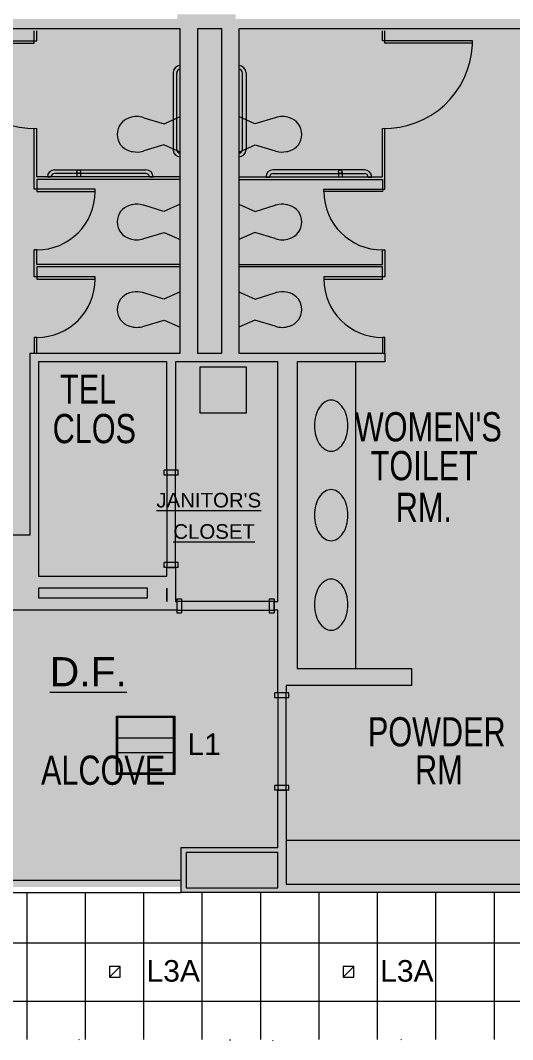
# Model space of a CAD drawing. Header units: inches. Extents: x 389 to 3083, y 11893 to 13691.
# Drawn here: x 2042.6 to 2244.8, y 12581 to 12999.6 of the extents above; entities that cross this region are included whole.
import ezdxf

# ---------------------------------------------------------------- set-up
doc = ezdxf.new("R2010")
doc.units = ezdxf.units.IN
doc.header["$MEASUREMENT"] = 0
for name, color, linetype, lineweight in [('X2$0$A-CLNG', 13, 'Continuous', 13), ('X2$0$A-CLNG-PATT', 13, 'Continuous', 13), ('X2$0$A-DETL', 90, 'Continuous', 13), ('X2$0$A-DETL-GENF', 92, 'Continuous', 9), ('X2$0$A-DOOR', 31, 'Continuous', 13), ('X2$0$A-DOOR-FRAM', 31, 'Continuous', 20), ('X2$0$A-Plmb', 7, 'Continuous', 9), ('X2$0$A-WALL', 113, 'Continuous', 13), ('X2$0$A-WALL-PATT', 111, 'Continuous', 13), ('X2$0$E-LITE-EQPM', 33, 'Continuous', 9), ('X2$0$E-LITE-EQPM-IDEN', 33, 'Continuous', 9), ('X2$0$I-WALL', 2, 'Continuous', 9), ('X2$0$Plaza America BA02$0$51', 7, 'Continuous', 9), ('X2$0$Plaza America_Tower 1_2nd Floor -REVIT_dwg', 8, 'Continuous', 9)]:
    doc.layers.add(name, color=color, linetype=linetype, lineweight=lineweight)
doc.styles.add('X2$0$Arial', font='arial.ttf', dxfattribs={"width": 0.75, "height": 12})
doc.styles.add('X2$0$Arial_1', font='arial.ttf', dxfattribs={"width": 1.000751, "height": 5.99525})
doc.styles.add('X2$0$Arial_2', font='arial.ttf', dxfattribs={"width": 1.000761, "height": 11.990375})
doc.styles.add('X2$0$Arial_3', font='arial.ttf', dxfattribs={"height": 8.851796})
pattern_1 = [(0, (-24941.6016, 0), (30.72, 7.68), [1.267, -21.773, 1.267, -21.773, -122.88]), (0, (-24941.6016, 0), (30.72, 7.68), [-46.08, 1.267, -44.813, 1.267, -21.773, -53.76]), (0, (-24941.6016, 0), (30.72, 7.68), [-115.2, 1.267, -14.093, 1.267, -37.133]), (120, (-24930.0816, 3.84), (-22.0110751, 22.7643004), [1.267, -21.773, 1.267, -21.773, -122.88]), (120, (-24930.0816, 3.84), (-22.0110751, 22.7643004), [-46.08, 1.267, -44.813, 1.267, -21.773, -53.76]), (120, (-24930.0816, 3.84), (-22.0110751, 22.7643004), [-115.2, 1.267, -14.093, 1.267, -37.133]), (240, (-24926.2416, 19.2), (-8.7089249, -30.4443004), [1.267, -21.773, 1.267, -21.773, -122.88]), (240, (-24926.2416, 19.2), (-8.7089249, -30.4443004), [-46.08, 1.267, -44.813, 1.267, -21.773, -53.76]), (240, (-24926.2416, 19.2), (-8.7089249, -30.4443004), [-115.2, 1.267, -14.093, 1.267, -37.133])]

# ---------------------------------------------------------------- blocks, each defined once
blk = doc.blocks.new('X2$0$Plaza America_Tower 1_2nd Floor -REVIT_dwg_Plaza America BA02$0$TOILET-5252974-FIRST FLOOR')
at = {"layer": 'X2$0$A-Plmb', "flags": 128}
for points in [[(27034.89, 12959.62), (27043.28, 12957.11), (27049.92, 12960.07)], [(27049.92, 12945.52), (27043.12, 12948.54), (27034.89, 12945.97)]]:
    blk.add_lwpolyline(points, dxfattribs=at)
at = {"layer": 'X2$0$A-Plmb'}
for centre, major_axis, start_param, end_param in [((27031.07, 12952.79), (7.09, 0), 1.852723, 3.141599), ((27032.03, 12951.65), (8.48, 0), 1.226022, 1.923817), ((27031.07, 12952.79), (7.09, 0), 3.141579, 4.430459), ((27030.86, 12950.77), (5.1, 0), 4.359289, 4.59949), ((27032.12, 12954.42), (8.91, 0), 4.504826, 4.985665), ((27033.5, 12949.65), (3.94, 0), 4.977343, 5.075012)]:
    blk.add_ellipse(centre, major_axis=major_axis, ratio=0.99924, start_param=start_param, end_param=end_param, dxfattribs=at)
blk = doc.blocks.new('X2$0$Plaza America_Tower 1_2nd Floor -REVIT_dwg_Plaza America BA02$0$TOILET-5252976-FIRST FLOOR')
at = {"layer": 'X2$0$A-Plmb', "flags": 128}
for points in [[(27049.92, 12888.13), (27043.12, 12885.1), (27034.89, 12887.68)], [(27034.89, 12874.03), (27043.28, 12876.53), (27049.92, 12873.58)]]:
    blk.add_lwpolyline(points, dxfattribs=at)
at = {"layer": 'X2$0$A-Plmb'}
for centre, major_axis, start_param, end_param in [((27031.07, 12880.85), (7.09, 0), 1.852726, 3.141606), ((27030.86, 12882.87), (5.1, 0), 1.683696, 1.923896), ((27032.12, 12879.22), (8.91, 0), 1.297521, 1.778359), ((27033.5, 12883.99), (3.94, 0), 1.208173, 1.305842), ((27031.07, 12880.85), (-7.09, 0), 6.283179, 7.572055), ((27032.03, 12882), (8.48, 0), 4.359369, 5.057163)]:
    blk.add_ellipse(centre, major_axis=major_axis, ratio=0.99924, start_param=start_param, end_param=end_param, dxfattribs=at)
blk = doc.blocks.new('X2$0$Plaza America_Tower 1_2nd Floor -REVIT_dwg_Plaza America BA02$0$TOILET-5252977-FIRST FLOOR')
at = {"layer": 'X2$0$A-Plmb', "flags": 128}
for points in [[(27049.92, 12924.1), (27043.12, 12921.07), (27034.89, 12923.65)], [(27034.89, 12910), (27043.28, 12912.5), (27049.92, 12909.55)]]:
    blk.add_lwpolyline(points, dxfattribs=at)
at = {"layer": 'X2$0$A-Plmb'}
for centre, major_axis, start_param, end_param in [((27031.07, 12916.82), (7.09, 0), 1.852726, 3.141606), ((27030.86, 12918.85), (5.1, 0), 1.683696, 1.923896), ((27032.12, 12915.19), (8.91, 0), 1.297521, 1.778359), ((27033.5, 12919.97), (3.94, 0), 1.208173, 1.305842), ((27031.07, 12916.82), (-7.09, 0), 6.283179, 7.572055), ((27032.03, 12917.97), (8.48, 0), 4.359369, 5.057163)]:
    blk.add_ellipse(centre, major_axis=major_axis, ratio=0.99924, start_param=start_param, end_param=end_param, dxfattribs=at)
blk = doc.blocks.new('X2$0$Plaza America_Tower 1_2nd Floor -REVIT_dwg_Plaza America BA02$0$TOILET-5252978-FIRST FLOOR')
at = {"layer": 'X2$0$A-Plmb', "flags": 128}
for points in [[(27088.95, 12959.62), (27080.56, 12957.11), (27073.92, 12960.07)], [(27073.92, 12945.52), (27080.72, 12948.54), (27088.95, 12945.97)]]:
    blk.add_lwpolyline(points, dxfattribs=at)
at = {"layer": 'X2$0$A-Plmb'}
for centre, major_axis, start_param, end_param in [((27091.81, 12951.65), (8.48, 0), 1.217776, 1.91557), ((27092.77, 12952.79), (-7.09, 0), 3.141586, 4.430463), ((27092.77, 12952.79), (7.09, 0), 4.994319, 6.283199), ((27090.35, 12949.65), (3.94, 0), 4.349766, 4.447435), ((27091.72, 12954.42), (8.91, 0), 4.439113, 4.919952), ((27092.98, 12950.77), (5.1, 0), 4.825288, 5.065489)]:
    blk.add_ellipse(centre, major_axis=major_axis, ratio=0.99924, start_param=start_param, end_param=end_param, dxfattribs=at)
blk = doc.blocks.new('X2$0$Plaza America_Tower 1_2nd Floor -REVIT_dwg_Plaza America BA02$0$TOILET-5252980-FIRST FLOOR')
at = {"layer": 'X2$0$A-Plmb', "flags": 128}
for points in [[(27073.92, 12888.13), (27080.72, 12885.1), (27088.95, 12887.68)], [(27088.95, 12874.03), (27080.56, 12876.53), (27073.92, 12873.58)]]:
    blk.add_lwpolyline(points, dxfattribs=at)
at = {"layer": 'X2$0$A-Plmb'}
for centre, major_axis, start_param, end_param in [((27090.35, 12883.99), (3.94, 0), 1.83575, 1.933419), ((27091.72, 12879.22), (8.91, 0), 1.363234, 1.844072), ((27092.98, 12882.87), (5.1, 0), 1.217696, 1.457897), ((27092.77, 12880.85), (7.09, 0), 6.283172, 7.572052), ((27092.77, 12880.85), (7.09, 0), 4.994315, 6.283192), ((27091.81, 12882), (8.48, 0), 4.367615, 5.065409)]:
    blk.add_ellipse(centre, major_axis=major_axis, ratio=0.99924, start_param=start_param, end_param=end_param, dxfattribs=at)
blk = doc.blocks.new('X2$0$Plaza America_Tower 1_2nd Floor -REVIT_dwg_Plaza America BA02$0$TOILET-5252981-FIRST FLOOR')
at = {"layer": 'X2$0$A-Plmb', "flags": 128}
for points in [[(27073.92, 12924.1), (27080.72, 12921.07), (27088.95, 12923.65)], [(27088.95, 12910), (27080.56, 12912.5), (27073.92, 12909.55)]]:
    blk.add_lwpolyline(points, dxfattribs=at)
at = {"layer": 'X2$0$A-Plmb'}
for centre, major_axis, start_param, end_param in [((27090.35, 12919.97), (3.94, 0), 1.83575, 1.933419), ((27091.72, 12915.19), (8.91, 0), 1.363234, 1.844072), ((27092.98, 12918.85), (5.1, 0), 1.217696, 1.457897), ((27092.77, 12916.82), (7.09, 0), 6.283172, 7.572052), ((27092.77, 12916.82), (7.09, 0), 4.994315, 6.283192), ((27091.81, 12917.97), (8.48, 0), 4.367615, 5.065409)]:
    blk.add_ellipse(centre, major_axis=major_axis, ratio=0.99924, start_param=start_param, end_param=end_param, dxfattribs=at)
blk = doc.blocks.new('X2$0$Plaza America_Tower 1_2nd Floor -REVIT_dwg-5250115-FIRST FLOOR')
at = {"layer": 'X2$0$A-Plmb'}
for p, q in [((27046.92, 12978.06), (27046.92, 12946.56)), ((27048.42, 12946.56), (27048.42, 12978.06)), ((27075.42, 12946.56), (27075.42, 12978.06)), ((27076.92, 12978.06), (27076.92, 12946.56)), ((26998.28, 12938.22), (27035.78, 12938.22)), ((27035.78, 12936.72), (26998.28, 12936.72)), ((27007.46, 12937.47), (27007.46, 12935.31)), ((27008.96, 12937.47), (27008.96, 12935.31)), ((27125.56, 12938.22), (27088.06, 12938.22)), ((27088.06, 12936.72), (27125.56, 12936.72)), ((27114.88, 12937.47), (27114.88, 12935.31)), ((27116.38, 12937.47), (27116.38, 12935.31)), ((26996.78, 12935.22), (26995.28, 12935.22)), ((27038.78, 12935.22), (27037.28, 12935.22)), ((27085.06, 12935.22), (27086.56, 12935.22)), ((27127.06, 12935.22), (27128.56, 12935.22)), ((27121.92, 12859.37), (27121.92, 12733.41)), ((27093.42, 12662.84), (27193.92, 12662.84))]:
    blk.add_line(p, q, dxfattribs=at)
at = {"layer": 'X2$0$A-Plmb', "flags": 128}
for points in [[(26953.93, 12990.26), (26989.92, 12990.26), (26989.92, 12995.26)], [(26953.93, 12989.52), (26953.93, 12991.26), (26990.92, 12991.26), (26990.92, 12995.26)], [(27169.92, 12989.52), (27169.92, 12991.26), (27132.92, 12991.26), (27132.92, 12995.26)], [(27169.92, 12990.26), (27133.92, 12990.26), (27133.92, 12995.26)], [(27049.92, 12934.31), (26990.92, 12934.31), (26990.92, 12929.31), (27014.92, 12929.31), (27014.92, 12930.31), (26989.92, 12930.31), (26989.92, 12955.25)], [(27049.92, 12935.31), (26990.92, 12935.31), (26990.92, 12955.26)], [(27073.92, 12935.31), (27132.92, 12935.31), (27132.92, 12955.26)], [(27073.92, 12934.31), (27132.92, 12934.31), (27132.92, 12929.31), (27108.92, 12929.31), (27108.92, 12930.31), (27133.92, 12930.31), (27133.92, 12955.25)], [(27049.92, 12898.34), (26990.92, 12898.34), (26990.92, 12893.34), (27014.92, 12893.34), (27014.92, 12894.34), (26989.92, 12894.34), (26989.92, 12905.33)], [(27049.92, 12899.34), (26990.92, 12899.34), (26990.92, 12905.33), (26989.92, 12905.33)], [(27073.92, 12899.34), (27132.92, 12899.34), (27132.92, 12905.33), (27133.92, 12905.33)], [(27133.92, 12905.33), (27133.92, 12894.34), (27108.92, 12894.34), (27108.92, 12893.34), (27132.92, 12893.34), (27132.92, 12898.34), (27073.92, 12898.34)], [(26990.92, 12862.87), (26990.92, 12869.36), (26989.92, 12869.36), (26989.92, 12862.87)], [(27133.92, 12862.87), (27133.92, 12869.36), (27132.92, 12869.36), (27132.92, 12862.87)]]:
    blk.add_lwpolyline(points, dxfattribs=at)
blk.add_lwpolyline([(27058.01, 12857.32), (27077.01, 12857.32), (27077.01, 12838.34), (27058.01, 12838.34)], close=True, dxfattribs=at)
at = {"layer": 'X2$0$A-Plmb'}
for centre in [(27008.21, 12937.47), (27115.63, 12937.47)]:
    blk.add_circle(centre, 0.75, dxfattribs=at)
for centre, radius, start, end in [((27049.92, 12978.06), 3, 90, 180), ((27049.92, 12978.06), 1.5, 90, 180), ((27073.92, 12978.06), 3, 0, 90), ((27073.92, 12978.06), 1.5, 360, 90), ((27049.92, 12946.56), 3, 180, 270), ((27049.92, 12946.56), 1.5, 180, 270), ((27073.92, 12946.56), 3, 270, 360), ((27073.92, 12946.56), 1.5, 270, 0), ((26998.28, 12935.22), 3, 90, 180), ((26998.28, 12935.22), 1.5, 90, 180), ((27035.78, 12935.22), 3, 0, 90), ((27035.78, 12935.22), 1.5, 360, 90), ((27088.06, 12935.22), 3, 90, 180), ((27088.06, 12935.22), 1.5, 90, 180), ((27125.56, 12935.22), 3, 0, 90), ((27125.56, 12935.22), 1.5, 360, 90)]:
    blk.add_arc(centre, radius, start, end, dxfattribs=at)
for centre, major_axis, start_param, end_param in [((26989.92, 12991.26), (36.04, 0), 3.190166, 4.740138), ((27133.92, 12991.26), (36.04, 0), 4.68464, 6.234612), ((26990.92, 12929.31), (24, 0), 4.712389, 6.283185), ((27132.92, 12929.31), (24, 0), 3.141593, 4.712389), ((26990.92, 12893.34), (24, 0), 4.712389, 6.283185), ((27132.92, 12893.34), (24, 0), 3.141593, 4.712389), ((27111.87, 12839), (4.61, 0), 1.570796, 2.134571), ((27111.87, 12839), (4.61, 0), 1.007022, 1.570796), ((27116.48, 12834.34), (11.32, 0), 2.56159, 2.876594), ((27113.66, 12836.19), (7.94, 0), 2.134571, 2.56159), ((27110.09, 12836.19), (7.94, 0), 0.580003, 1.007022), ((27107.26, 12834.34), (11.32, 0), 0.264999, 0.580003), ((27120.96, 12833.12), (15.96, 0), 2.876594, 3.141593), ((27102.79, 12833.12), (15.96, 0), 0, 0.264999), ((27120.96, 12833.12), (15.96, 0), 3.141593, 3.406592), ((27102.79, 12833.12), (15.96, 0), 6.018186, 6.283185), ((27116.48, 12831.91), (11.32, 0), 3.406592, 3.721596), ((27107.26, 12831.91), (11.32, 0), 5.703182, 6.018186), ((27113.66, 12830.06), (7.94, 0), 3.721596, 4.148614), ((27111.87, 12827.24), (4.61, 0), 4.148614, 4.712389), ((27111.87, 12827.24), (4.61, 0), 4.712389, 5.276164), ((27110.09, 12830.06), (7.94, 0), 5.276164, 5.703182), ((27113.66, 12799.45), (7.94, 0), 2.134571, 2.56159), ((27111.87, 12802.27), (4.61, 0), 1.570796, 2.134571), ((27111.87, 12802.27), (4.61, 0), 1.007022, 1.570796), ((27110.09, 12799.45), (7.94, 0), 0.580003, 1.007022), ((27116.48, 12797.6), (11.32, 0), 2.56159, 2.876594), ((27107.26, 12797.6), (11.32, 0), 0.264999, 0.580003), ((27120.96, 12796.39), (15.96, 0), 2.876594, 3.141593), ((27102.79, 12796.39), (15.96, 0), 0, 0.264999), ((27120.96, 12796.39), (15.96, 0), 3.141593, 3.406592), ((27102.79, 12796.39), (15.96, 0), 6.018186, 6.283185), ((27116.48, 12795.17), (11.32, 0), 3.406592, 3.721596), ((27107.26, 12795.17), (11.32, 0), 5.703182, 6.018186), ((27113.66, 12793.32), (7.94, 0), 3.721596, 4.148614), ((27111.87, 12790.51), (4.61, 0), 4.148614, 4.712389), ((27111.87, 12790.51), (4.61, 0), 4.712389, 5.276164), ((27110.09, 12793.32), (7.94, 0), 5.276164, 5.703182), ((27113.66, 12762.72), (7.94, 0), 2.134571, 2.56159), ((27111.87, 12765.54), (4.61, 0), 1.570796, 2.134571), ((27111.87, 12765.54), (4.61, 0), 1.007022, 1.570796), ((27110.09, 12762.72), (7.94, 0), 0.580003, 1.007022), ((27116.48, 12760.87), (11.32, 0), 2.56159, 2.876594), ((27107.26, 12760.87), (11.32, 0), 0.264999, 0.580003), ((27120.96, 12759.65), (15.96, 0), 2.876594, 3.141593), ((27102.79, 12759.65), (15.96, 0), 0, 0.264999), ((27120.96, 12759.65), (15.96, 0), 3.141593, 3.406592), ((27102.79, 12759.65), (15.96, 0), 6.018186, 6.283185), ((27116.48, 12758.44), (11.32, 0), 3.406592, 3.721596), ((27113.66, 12756.59), (7.94, 0), 3.721596, 4.148614), ((27110.09, 12756.59), (7.94, 0), 5.276164, 5.703182), ((27107.26, 12758.44), (11.32, 0), 5.703182, 6.018186), ((27111.87, 12753.77), (4.61, 0), 4.148614, 4.712389), ((27111.87, 12753.77), (4.61, 0), 4.712389, 5.276164)]:
    blk.add_ellipse(centre, major_axis=major_axis, ratio=0.99924, start_param=start_param, end_param=end_param, dxfattribs=at)
for name in ['X2$0$Plaza America_Tower 1_2nd Floor -REVIT_dwg_Plaza America BA02$0$TOILET-5252974-FIRST FLOOR', 'X2$0$Plaza America_Tower 1_2nd Floor -REVIT_dwg_Plaza America BA02$0$TOILET-5252978-FIRST FLOOR', 'X2$0$Plaza America_Tower 1_2nd Floor -REVIT_dwg_Plaza America BA02$0$TOILET-5252977-FIRST FLOOR', 'X2$0$Plaza America_Tower 1_2nd Floor -REVIT_dwg_Plaza America BA02$0$TOILET-5252981-FIRST FLOOR', 'X2$0$Plaza America_Tower 1_2nd Floor -REVIT_dwg_Plaza America BA02$0$TOILET-5252976-FIRST FLOOR', 'X2$0$Plaza America_Tower 1_2nd Floor -REVIT_dwg_Plaza America BA02$0$TOILET-5252980-FIRST FLOOR']:
    blk.add_blockref(name, (0, 0))
at = {"layer": 'X2$0$Plaza America BA02$0$51', "attachment_point": 1, "line_spacing_factor": 0.938532}
for s, insert, char_height, width, style in [('TEL', (27000.49, 12854.16), 12, 27.2308, 'X2$0$Arial'), ('CLOS', (26997.47, 12837.96), 12, 40.4069, 'X2$0$Arial'), ("WOMEN'S", (27121.63, 12838.69), 12, 71.2977, 'X2$0$Arial'), ('TOILET', (27128.13, 12822.75), 12, 51.9727, 'X2$0$Arial'), ("\\LJANITOR'S", (27040.09, 12805.56), 5.9953, 51.1289, 'X2$0$Arial_1'), ('RM.', (27138.45, 12805.61), 12, 27.0844, 'X2$0$Arial'), ('\\LCLOSET', (27047.04, 12792.68), 5.995, 39.8644, 'X2$0$Arial_1'), ('\\LD.F.', (26996.28, 12738.08), 11.99, 37.5954, 'X2$0$Arial_2'), ('POWDER', (27126.99, 12713.41), 12, 66.9057, 'X2$0$Arial'), ('ALCOVE', (26992.69, 12697.64), 12, 60.3176, 'X2$0$Arial'), ('RM', (27146.39, 12697.8), 12, 22.9851, 'X2$0$Arial')]:
    blk.add_mtext(s, dxfattribs=dict(at, insert=insert, char_height=char_height, width=width, style=style))
blk = doc.blocks.new('X2$0$Single Flush - OTJ_SOLIDFLUSH_ALUM-4757488-FIRST FLOOR')
at = {"layer": 'X2$0$A-DOOR-FRAM'}
for p, q in [((-20, -2.875), (-20, 2.875)), ((-20, 2.875), (-18, 2.875)), ((-18, -2.875), (-18, 2.875)), ((18.000004, -2.875), (18.000004, 2.875)), ((18.000004, 2.875), (20.000004, 2.875)), ((20.000004, -2.875), (20.000004, 2.875)), ((-20, -2.875), (-18, -2.875)), ((18.000004, -2.875), (20.000004, -2.875))]:
    blk.add_line(p, q, dxfattribs=at)
blk = doc.blocks.new('X2$0$Single Flush - OTJ_SOLIDFLUSH_ALUM-4758954-FIRST FLOOR')
at = {"layer": 'X2$0$A-DOOR-FRAM'}
for p, q in [((-20, 2.875), (-20, -2.875)), ((-20, 2.875), (-18, 2.875)), ((-18, 2.875), (-18, -2.875)), ((18.000004, 2.875), (18.000004, -2.875)), ((18.000004, 2.875), (20.000004, 2.875)), ((20.000004, 2.875), (20.000004, -2.875)), ((-20, -2.875), (-18, -2.875)), ((18.000004, -2.875), (20.000004, -2.875))]:
    blk.add_line(p, q, dxfattribs=at)
blk = doc.blocks.new('X2$0$L-Ceiling Light - Linear Box - 2_x2_-4960925-FIRST FLOOR')
at = {"layer": 'X2$0$E-LITE-EQPM'}
for p, q in [((-12, -12), (-12, 12)), ((-12, 12), (12, 12)), ((-12, -12), (-12, 12)), ((-12, 12), (12, 12)), ((-11.5, -11.5), (-11.5, 11.5)), ((-11.5, 11.5), (11.5, 11.5)), ((11.5, 11.5), (-11.5, 11.5)), ((-11.5, 11.5), (-11.5, -11.5)), ((11.5, 11.5), (11.5, -11.5)), ((11.5, -11.5), (11.5, 11.5)), ((12, 12), (12, -12)), ((12, 12), (12, -12)), ((-12, 3), (12, 3)), ((-12, -3), (12, -3)), ((12, -12), (-12, -12)), ((12, -12), (-12, -12)), ((11.5, -11.5), (-11.5, -11.5)), ((-11.5, -11.5), (11.5, -11.5))]:
    blk.add_line(p, q, dxfattribs=at)
blk = doc.blocks.new('X2$0$L-Recessed Square Downlight - 4_  black trim-5264487-FIRST FLOOR')
at = {"layer": 'X2$0$E-LITE-EQPM'}
for p, q in [((-2.1875, -2.1875), (-2.1875, 2.1875)), ((-2.1875, 2.1875), (2.1875, 2.1875)), ((-2.1875, 2.1875), (2.1875, -2.1875)), ((2.1875, 2.1875), (2.1875, -2.1875)), ((2.1875, -2.1875), (-2.1875, -2.1875))]:
    blk.add_line(p, q, dxfattribs=at)

msp = doc.modelspace()

# ---------------------------------------------------------------- hatches: boundary and pattern name
at = {"layer": 'X2$0$A-DETL-GENF'}
h = msp.add_hatch(color=256, dxfattribs=at)
h.paths.add_polyline_path([(2305, 12643.67), (2345, 12643.67), (2345, 12644.86), (2346.69, 12644.86), (2346.69, 12862.26), (2256.94, 12862.26), (2256.94, 12644.86), (2305, 12644.86)], flags=0)
h.paths.add_polyline_path([(2038.72, 12643.67), (2108.72, 12643.67), (2108.72, 12659.84), (2148.32, 12659.84), (2148.32, 12683.41), (2151.82, 12683.41), (2151.82, 12644.86), (2252.31, 12644.86), (2252.31, 12726.41), (2248.31, 12726.41), (2248.31, 12733.41), (2252.31, 12733.41), (2252.31, 12916.76), (2312.12, 12916.76), (2312.12, 12996.11), (2132.32, 12996.11), (2132.32, 12862.87), (2192.32, 12862.87), (2192.32, 12859.37), (2156.32, 12859.37), (2156.32, 12733.41), (2203.32, 12733.41), (2203.32, 12726.41), (2151.82, 12726.41), (2151.82, 12723.41), (2148.32, 12723.41), (2148.32, 12757.39), (2146.82, 12757.39), (2146.82, 12760.89), (2148.32, 12760.89), (2148.32, 12859.37), (2106.32, 12859.37), (2106.32, 12814.88), (2102.82, 12814.88), (2102.82, 12859.37), (2050.08, 12859.37), (2050.08, 12771.38), (2102.82, 12771.38), (2102.82, 12774.88), (2106.32, 12774.88), (2106.32, 12760.89), (2106.82, 12760.89), (2106.82, 12757.39), (2038.72, 12757.36), (2038.72, 12734.57), (2035.22, 12734.57), (2035.22, 12757.36), (2034.58, 12757.39), (2034.58, 12784.36), (2030.07, 12784.36), (2030.07, 12788.36), (2046.58, 12788.36), (2046.58, 12862.87), (2108.32, 12862.87), (2108.32, 12996.11), (1958.83, 12996.11), (1958.83, 12815.84), (1953.83, 12815.84), (1953.83, 12788.36), (1990.07, 12788.36), (1990.07, 12784.36), (1953.83, 12784.36), (1953.83, 12765.13), (1941.83, 12765.13), (1941.83, 12692.32), (2035.22, 12692.32), (2035.22, 12694.57), (2038.72, 12694.57), (2038.72, 12645.98)], flags=0)
h.paths.add_polyline_path([(2110.72, 12643.67), (2148.32, 12643.67), (2148.32, 12657.84), (2110.72, 12657.84), (2110.72, 12644.86)], flags=0)
h.paths.add_polyline_path([(2351.69, 12644.86), (2354.35, 12644.86), (2354.35, 12862.26), (2351.31, 12862.26), (2351.31, 12644.86)], flags=0)
h.paths.add_polyline_path([(2358.98, 12644.86), (2364.95, 12644.86), (2364.95, 12862.26), (2358.98, 12862.26), (2358.98, 12676.51)], flags=0)
h.paths.add_polyline_path([(1869.23, 12645.98), (1938.33, 12645.98), (1938.33, 12765.13), (1838.75, 12765.13), (1838.75, 12732.42), (1833.75, 12732.42), (1833.75, 12690.92), (1838.75, 12690.92), (1838.75, 12645.98), (1853.08, 12645.98)], flags=0)
h.paths.add_polyline_path([(1941.83, 12645.98), (2035.22, 12645.98), (2035.22, 12656.84), (1941.83, 12656.84), (1941.83, 12646.14)], flags=0)
h.paths.add_polyline_path([(2035.22, 12660.34), (2035.22, 12688.82), (1941.83, 12688.82), (1941.83, 12660.34), (2004.05, 12660.34)], flags=0)
h.paths.add_polyline_path([(2094.83, 12762.39), (2094.83, 12766.38), (2050.08, 12766.38), (2050.08, 12762.39), (2090.96, 12762.39)], flags=0)
h.paths.add_polyline_path([(1156.86, 12767.11), (1169.11, 12767.11), (1169.11, 12996.11), (1153.75, 12996.11), (1153.75, 12767.11)], flags=0)
h.paths.add_polyline_path([(1260.35, 12767.11), (1263.73, 12767.11), (1263.73, 12996.11), (1217.82, 12996.11), (1217.82, 12999.11), (1177.82, 12999.11), (1177.82, 12996.11), (1173.73, 12996.11), (1173.75, 12767.11), (1260.06, 12767.11)], flags=0)
h.paths.add_polyline_path([(1395.67, 12767.11), (1498.22, 12767.11), (1498.22, 12789.09), (1560.47, 12789.09), (1560.47, 12843.66), (1521.09, 12843.66), (1521.09, 12913.61), (1560.47, 12913.61), (1560.47, 12971.12), (1497.72, 12971.12), (1497.72, 12990.11), (1432.7, 12990.11), (1432.7, 12915.83), (1371.25, 12915.83), (1371.25, 12767.11), (1394.42, 12767.11)], flags=0)
h.paths.add_polyline_path([(1301.73, 12767.11), (1367.25, 12767.11), (1367.25, 12813.56), (1291.54, 12813.56), (1291.54, 12767.11), (1299.98, 12767.11)], flags=0)
h.paths.add_polyline_path([(1520.2, 12767.11), (1560.47, 12767.11), (1560.47, 12785.09), (1502.22, 12785.09), (1502.22, 12767.11)], flags=0)
h.paths.add_polyline_path([(1288.04, 12767.11), (1288.04, 12813.56), (1268.35, 12813.56), (1268.35, 12767.11)], flags=0)
h.paths.add_polyline_path([(1838.75, 12775.13), (1939.83, 12775.13), (1939.83, 12878.23), (1838.75, 12878.23), (1838.75, 12849.04), (1833.75, 12849.04), (1833.75, 12807.54), (1838.75, 12807.54), (1838.75, 12794.48)], flags=0)
h.paths.add_polyline_path([(1671.14, 12776.11), (1671.75, 12776.11), (1671.75, 12808.86), (1677.75, 12808.86), (1677.75, 12850.36), (1671.75, 12850.36), (1671.75, 12878.07), (1582.22, 12878.07), (1582.22, 12776.11), (1670.51, 12776.11)], flags=0)
h.paths.add_polyline_path([(1578.72, 12776.11), (1578.72, 12990.11), (1570.47, 12990.11), (1570.47, 12776.11)], flags=0)
h.paths.add_polyline_path([(1270.14, 12817.56), (1367.25, 12817.56), (1367.25, 12937.11), (1371.25, 12937.11), (1371.25, 12921.83), (1426.7, 12921.83), (1426.7, 12990.11), (1408.22, 12990.11), (1408.22, 12980.62), (1371.25, 12980.62), (1371.25, 12977.11), (1367.25, 12977.11), (1367.25, 12996.11), (1350.25, 12996.11), (1350.25, 12999.11), (1310.25, 12999.11), (1310.25, 12996.11), (1268.35, 12996.11), (1268.35, 12817.56)], flags=0)
h.paths.add_polyline_path([(1560.47, 12847.66), (1560.47, 12909.61), (1525.09, 12909.61), (1525.09, 12847.66), (1552.77, 12847.66)], flags=0)
h.paths.add_polyline_path([(2125.32, 12862.87), (2125.32, 12996.11), (2115.32, 12996.11), (2115.32, 12862.87)], flags=0)
h.paths.add_polyline_path([(2256.94, 12866.89), (2329.12, 12866.89), (2329.12, 12996.11), (2320.12, 12996.11), (2320.12, 12912.76), (2256.94, 12912.76), (2256.94, 12885.78)], flags=0)
h.paths.add_polyline_path([(1582.22, 12882.07), (1671.75, 12882.07), (1671.75, 12911.36), (1677.75, 12911.36), (1677.75, 12952.86), (1671.75, 12952.86), (1671.75, 12984.11), (1673.75, 12984.11), (1673.75, 12990.11), (1582.22, 12990.11), (1582.22, 12909.73)], flags=0)
h.paths.add_polyline_path([(1840.22, 12882.23), (1939.83, 12882.23), (1939.83, 12986.11), (1838.75, 12986.11), (1838.75, 12957.77), (1833.75, 12957.77), (1833.75, 12916.27), (1838.75, 12916.27), (1838.75, 12882.23)], flags=0)
h.paths.add_polyline_path([(1501.72, 12975.12), (1560.47, 12975.12), (1560.47, 12990.11), (1501.72, 12990.11)], flags=0)
h.paths.add_polyline_path([(1371.25, 12985.62), (1392.72, 12985.62), (1392.72, 12988.61), (1371.25, 12988.61)], flags=0)
h.paths.add_polyline_path([(1392.72, 12993.61), (1392.72, 12999.11), (1371.25, 12999.11), (1371.25, 12993.61), (1375.42, 12993.61)], flags=0)
at = {"layer": 'X2$0$A-WALL-PATT'}
for points in [[(1958.83, 12996.11), (2107.08, 12996.11), (2107.08, 13000.11), (1958.83, 13000.11)], [(2115.32, 12996.11), (2131.12, 12996.11), (2131.12, 13002.11), (2107.08, 13002.11), (2107.08, 12996.11), (2108.32, 12996.11)], [(2132.32, 12996.11), (2348.39, 12996.11), (2348.39, 13000.11), (2131.12, 13000.11), (2131.12, 12996.11)], [(2108.32, 12862.87), (2115.32, 12862.87), (2115.32, 12996.11), (2108.32, 12996.11), (2108.32, 12912.46)], [(2132.32, 12862.87), (2132.32, 12996.11), (2125.32, 12996.11), (2125.32, 12862.87)], [(2046.58, 12788.36), (2050.08, 12788.36), (2050.08, 12862.87), (2046.58, 12862.87), (2046.58, 12794.48)], [(2125.32, 12859.37), (2192.32, 12859.37), (2192.32, 12862.87), (2050.08, 12862.87), (2050.08, 12859.37), (2115.32, 12859.37)], [(2156.32, 12726.41), (2156.32, 12859.37), (2148.32, 12859.37), (2148.32, 12726.41), (2151.82, 12726.41)], [(2035.22, 12757.36), (2050.08, 12757.39), (2050.08, 12784.36), (2034.58, 12784.36), (2034.58, 12757.36)], [(2090.96, 12766.38), (2102.82, 12766.38), (2102.82, 12771.38), (2050.08, 12771.38), (2050.08, 12766.38)], [(2102.82, 12757.39), (2102.83, 12757.39), (2102.82, 12766.38), (2094.83, 12766.38), (2094.83, 12757.39)], [(2094.83, 12757.39), (2094.83, 12762.39), (2050.08, 12762.39), (2050.08, 12757.39), (2090.96, 12757.39)], [(2156.32, 12726.41), (2203.32, 12726.41), (2203.32, 12733.41), (2156.32, 12733.41)], [(2108.72, 12657.84), (2148.32, 12657.84), (2148.32, 12659.84), (2108.72, 12659.84)], [(2110.72, 12641.36), (2110.72, 12657.84), (2108.72, 12657.84), (2108.72, 12641.36)], [(2148.32, 12641.36), (2148.32, 12643.36), (2110.72, 12643.36), (2110.72, 12641.36)]]:
    msp.add_hatch(color=256, dxfattribs=at).paths.add_polyline_path(points, flags=0)
h = msp.add_hatch(color=256, dxfattribs=at)
h.paths.add_polyline_path([(2102.83, 12760.89), (2106.32, 12760.89), (2106.32, 12774.88), (2102.82, 12774.88), (2102.83, 12762.39)], flags=0)
h.paths.add_polyline_path([(2102.82, 12814.88), (2106.32, 12814.88), (2106.32, 12859.37), (2102.82, 12859.37)], flags=0)
h = msp.add_hatch(color=256, dxfattribs=at)
h.paths.add_polyline_path([(2050.08, 12784.36), (2050.08, 12784.36), (2050.08, 12788.36), (2030.07, 12788.36), (2030.07, 12784.36), (2046.58, 12784.36)], flags=0)
h.paths.add_polyline_path([(1953.83, 12784.36), (1990.07, 12784.36), (1990.07, 12788.36), (1953.83, 12788.36)], flags=0)
h = msp.add_hatch(color=256, dxfattribs=at)
h.paths.add_polyline_path([(2106.32, 12757.39), (2106.82, 12757.39), (2106.82, 12760.89), (2102.83, 12760.89), (2102.84, 12757.39)], flags=0)
h.paths.add_polyline_path([(2148.32, 12757.39), (2148.32, 12760.89), (2146.82, 12760.89), (2146.82, 12757.39), (2148.03, 12757.39)], flags=0)
h = msp.add_hatch(color=256, dxfattribs=at)
h.paths.add_polyline_path([(2151.82, 12644.86), (2151.82, 12683.41), (2148.32, 12683.41), (2148.32, 12644.86)], flags=0)
h.paths.add_polyline_path([(2148.32, 12723.41), (2151.82, 12723.41), (2151.82, 12726.41), (2148.32, 12726.41)], flags=0)
h = msp.add_hatch(color=256, dxfattribs=at)
h.paths.add_polyline_path([(2358.98, 12641.36), (2364.95, 12641.36), (2364.95, 12644.86), (2345, 12644.86), (2345, 12641.36), (2354.35, 12641.36)], flags=0)
h.paths.add_polyline_path([(2148.32, 12641.36), (2305, 12641.36), (2305, 12644.86), (2148.32, 12644.86), (2148.32, 12643.36)], flags=0)
h = msp.add_hatch(dxfattribs=at)
h.set_pattern_fill('FP2_1', color=256, style=0, pattern_type=2)
h.set_pattern_definition(pattern_1)
h.paths.add_polyline_path([(2036.52, 12580.36), (2052.43, 12580.36), (2052.43, 12580.98), (2036.52, 12580.98)], flags=0)
h.paths.add_polyline_path([(1827.7, 12580.36), (1996.52, 12580.36), (1996.52, 12580.98), (1827.04, 12580.98), (1827.14, 12580.36), (1827.6, 12580.36)], flags=0)
h = msp.add_hatch(dxfattribs=at)
h.set_pattern_fill('FP2_1', color=256, style=0, pattern_type=2)
h.set_pattern_definition(pattern_1)
h.paths.add_polyline_path([(2354.38, 12580.36), (2358.63, 12580.36), (2358.62, 12580.98), (2052.43, 12580.98), (2052.43, 12580.36), (2351.69, 12580.36)], flags=0)

# ---------------------------------------------------------------- linework, layer by layer
at = {"layer": 'X2$0$A-CLNG'}
for p, q in [((2108.72, 12646.36), (2038.72, 12646.36)), ((2038.72, 12641.36), (2108.72, 12641.36))]:
    msp.add_line(p, q, dxfattribs=at)
at = {"layer": 'X2$0$A-CLNG-PATT'}
for p, q in [((2045.36, 12580.98), (2045.36, 12641.36)), ((2069.36, 12580.98), (2069.36, 12641.36)), ((2093.36, 12580.98), (2093.36, 12641.36)), ((2117.36, 12580.98), (2117.36, 12641.36)), ((2141.36, 12580.98), (2141.36, 12641.36)), ((2165.36, 12580.98), (2165.36, 12641.36)), ((2189.36, 12580.98), (2189.36, 12641.36)), ((2213.36, 12580.98), (2213.36, 12641.36)), ((2237.36, 12580.98), (2237.36, 12641.36)), ((1826.08, 12620.73), (2568.77, 12620.73)), ((1829.64, 12596.73), (2568.77, 12596.73))]:
    msp.add_line(p, q, dxfattribs=at)
at = {"layer": 'X2$0$A-DETL'}
for p, q in [((2116.41, 12857.32), (2135.41, 12857.32)), ((2116.41, 12838.34), (2116.41, 12857.32)), ((2135.41, 12857.32), (2135.41, 12838.34)), ((2180.32, 12859.37), (2180.32, 12733.41)), ((2180.32, 12859.37), (2180.32, 12733.41)), ((2135.41, 12838.34), (2116.41, 12838.34)), ((2151.82, 12662.84), (2252.31, 12662.84)), ((2151.82, 12662.84), (2252.31, 12662.84))]:
    msp.add_line(p, q, dxfattribs=at)
at = {"layer": 'X2$0$A-WALL'}
for p, q in [((2108.32, 12996.11), (1958.83, 12996.11)), ((2108.32, 12862.87), (2108.32, 12996.11)), ((2115.32, 12996.11), (2115.32, 12862.87)), ((2125.32, 12996.11), (2115.32, 12996.11)), ((2125.32, 12862.87), (2125.32, 12996.11)), ((2132.32, 12996.11), (2132.32, 12862.87)), ((2312.12, 12996.11), (2132.32, 12996.11)), ((2148.32, 12760.89), (2148.32, 12859.37)), ((2156.32, 12859.37), (2156.32, 12733.41)), ((2030.07, 12788.36), (2046.58, 12788.36)), ((2050.08, 12788.36), (2050.08, 12771.38)), ((2050.08, 12766.38), (2050.08, 12762.39)), ((2094.83, 12762.39), (2094.83, 12766.38)), ((2102.82, 12766.38), (2102.83, 12766.38)), ((2102.83, 12766.38), (2102.83, 12760.89)), ((2050.08, 12757.36), (2038.72, 12757.36)), ((2050.08, 12757.39), (2050.08, 12757.36)), ((2102.83, 12757.39), (2094.83, 12757.39)), ((2148.32, 12726.41), (2148.32, 12757.39)), ((2156.32, 12733.41), (2203.32, 12733.41)), ((2203.32, 12733.41), (2203.32, 12726.41)), ((2203.32, 12726.41), (2151.82, 12726.41))]:
    msp.add_line(p, q, dxfattribs=at)
at = {"layer": 'X2$0$I-WALL'}
for p, q in [((2046.58, 12788.36), (2046.58, 12862.87)), ((2046.58, 12862.87), (2108.32, 12862.87)), ((2115.32, 12862.87), (2125.32, 12862.87)), ((2132.32, 12862.87), (2192.32, 12862.87)), ((2192.32, 12862.87), (2192.32, 12859.37)), ((2050.08, 12859.37), (2050.08, 12788.36)), ((2102.82, 12859.37), (2050.08, 12859.37)), ((2102.82, 12814.88), (2102.82, 12859.37)), ((2148.32, 12859.37), (2106.32, 12859.37)), ((2106.32, 12859.37), (2106.32, 12814.88)), ((2192.32, 12859.37), (2156.32, 12859.37)), ((2106.32, 12814.88), (2102.82, 12814.88)), ((2102.82, 12814.88), (2102.82, 12774.88)), ((2106.32, 12774.88), (2106.32, 12814.88)), ((2102.82, 12771.38), (2102.82, 12774.88)), ((2102.82, 12774.88), (2106.32, 12774.88)), ((2106.32, 12774.88), (2106.32, 12760.89)), ((2050.08, 12771.38), (2102.82, 12771.38)), ((2094.83, 12766.38), (2050.08, 12766.38)), ((2102.82, 12760.89), (2102.82, 12766.38)), ((2050.08, 12762.39), (2094.83, 12762.39)), ((2102.83, 12760.89), (2102.82, 12760.89)), ((2106.32, 12760.89), (2106.82, 12760.89)), ((2106.82, 12760.89), (2106.82, 12757.39)), ((2146.82, 12760.89), (2106.82, 12760.89)), ((2146.82, 12757.39), (2146.82, 12760.89)), ((2146.82, 12760.89), (2148.32, 12760.89)), ((2094.83, 12757.39), (2050.08, 12757.39)), ((2106.82, 12757.39), (2102.83, 12757.39)), ((2106.82, 12757.39), (2146.82, 12757.39)), ((2148.32, 12757.39), (2146.82, 12757.39)), ((2148.32, 12723.41), (2148.32, 12726.41)), ((2151.82, 12726.41), (2151.82, 12723.41)), ((2151.82, 12723.41), (2148.32, 12723.41)), ((2148.32, 12723.41), (2148.32, 12683.41)), ((2151.82, 12683.41), (2151.82, 12723.41)), ((2148.32, 12659.84), (2148.32, 12683.41)), ((2148.32, 12683.41), (2151.82, 12683.41)), ((2151.82, 12683.41), (2151.82, 12644.86)), ((2108.72, 12659.84), (2148.32, 12659.84)), ((2108.72, 12641.36), (2108.72, 12659.84)), ((2148.32, 12657.84), (2110.72, 12657.84)), ((2110.72, 12657.84), (2110.72, 12643.36)), ((2148.32, 12643.36), (2148.32, 12657.84)), ((2110.72, 12643.36), (2148.32, 12643.36)), ((2151.82, 12644.86), (2252.31, 12644.86)), ((2305, 12641.36), (2108.72, 12641.36))]:
    msp.add_line(p, q, dxfattribs=at)

# ---------------------------------------------------------------- block references
at = {"layer": 'X2$0$A-DOOR', "rotation": 90}
for p in [(2104.57, 12794.88), (2150.07, 12703.41)]:
    msp.add_blockref('X2$0$Single Flush - OTJ_SOLIDFLUSH_ALUM-4757488-FIRST FLOOR', p, dxfattribs=at)
at = {"layer": 'X2$0$A-DOOR'}
msp.add_blockref('X2$0$Single Flush - OTJ_SOLIDFLUSH_ALUM-4758954-FIRST FLOOR', (2126.82, 12759.14), dxfattribs=at)
at = {"layer": 'X2$0$E-LITE-EQPM'}
msp.add_blockref('X2$0$L-Ceiling Light - Linear Box - 2_x2_-4960925-FIRST FLOOR', (2094.07, 12701.87), dxfattribs=at)
at = {"layer": 'X2$0$E-LITE-EQPM', "extrusion": (0, 0, -1), "rotation": 180}
for p in [(-2081.36, 12608.79), (-2177.36, 12608.79)]:
    msp.add_blockref('X2$0$L-Recessed Square Downlight - 4_  black trim-5264487-FIRST FLOOR', p, dxfattribs=at)
at = {"layer": 'X2$0$Plaza America_Tower 1_2nd Floor -REVIT_dwg'}
msp.add_blockref('X2$0$Plaza America_Tower 1_2nd Floor -REVIT_dwg-5250115-FIRST FLOOR', (-24941.6, 0), dxfattribs=at)

# ---------------------------------------------------------------- texts
at = {"layer": 'X2$0$E-LITE-EQPM-IDEN', "char_height": 8.852, "attachment_point": 2, "line_spacing_factor": 0.938532, "style": 'X2$0$Arial_3'}
for s, insert, width in [('L1', (2118.1, 12706.72), 16.416), ('L3A', (2105.4, 12613.64), 26.244), ('L3A', (2201.4, 12613.64), 26.244)]:
    msp.add_mtext(s, dxfattribs=dict(at, insert=insert, width=width))

doc.saveas('drawing.dxf')
